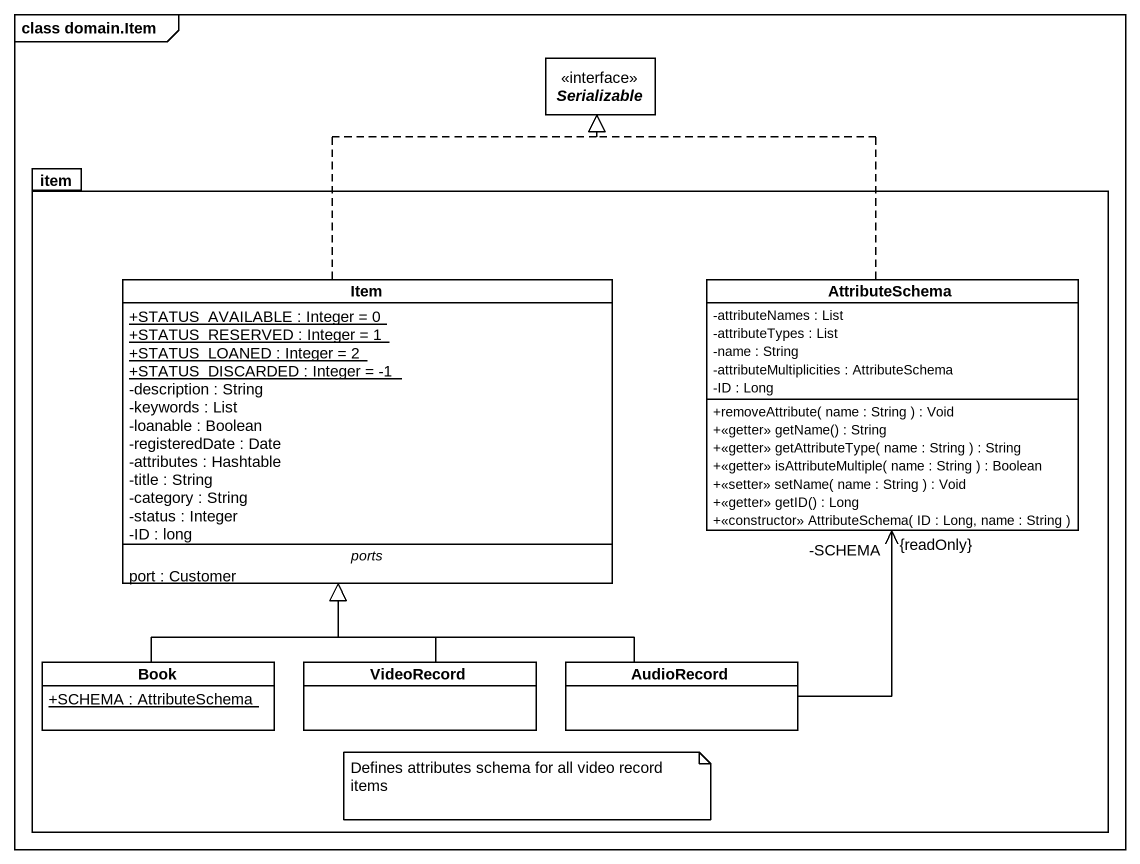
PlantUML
@startuml
mainframe class domain.Item
hide circle
hide empty members
skinparam classAttributeIconSize 0
interface Serializable
package item {
  class Item {
    {static} +STATUS_AVAILABLE : Integer = 0
    {static} +STATUS_RESERVED : Integer = 1
    {static} +STATUS_LOANED : Integer = 2
    {static} +STATUS_DISCARDED : Integer = -1
    -description : String
    -keywords : List
    -loanable : Boolean
    -registeredDate : Date
    -attributes : Hashtable
    -title : String
    -category : String
    -status : Integer
    -ID : long
    -- ports --
    port : Customer
  }
  class AttributeSchema {
    -attributeNames : List
    -attributeTypes : List
    -name : String
    -attributeMultiplicities : AttributeSchema
    -ID : Long
    +removeAttribute( name : String ) : Void
    +<<getter>> getName() : String
    +<<getter>> getAttributeType( name : String ) : String
    +<<getter>> isAttributeMultiple( name : String ) : Boolean
    +<<setter>> setName( name : String ) : Void
    +<<getter>> getID() : Long
    +<<constructor>> AttributeSchema( ID : Long, name : String )
  }
  class Book {
    {static} +SCHEMA : AttributeSchema
  }
  class VideoRecord
  class AudioRecord
}
Item .up.|> Serializable
AttributeSchema .up.|> Serializable
AttributeSchema "-SCHEMA\n{readOnly}" <-- AudioRecord
Book -up-|> Item
VideoRecord -up-|> Item
AudioRecord -up-|> Item
note as N1
  Defines attributes schema for all video record items
end note
@enduml
